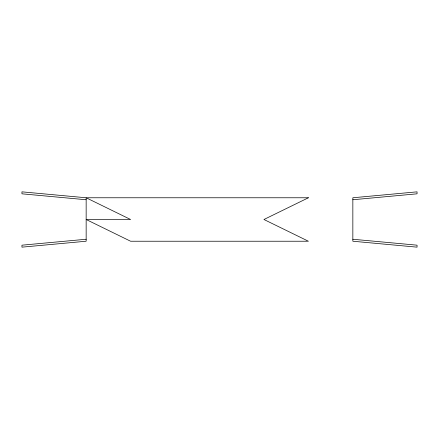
<?xml version="1.0" encoding="UTF-8"?>
<svg xmlns="http://www.w3.org/2000/svg" width="439" height="439" viewBox="0 0 439 439"><rect width="100%" height="100%" fill="white"/><g stroke="black" fill="none" stroke-linecap="round" stroke-linejoin="round"><path stroke-width="0.66" d="M352.846 199.745L417.05 193.818L417.05 191.843L352.846 197.769L352.846 241.231L417.05 247.157L417.05 245.181L352.846 239.255M86.154 239.255L21.95 245.181L21.95 247.157L86.154 241.231L86.154 197.769L21.95 191.843L21.95 193.818L86.154 199.745M308.397 197.769L263.949 219.5L308.397 241.231L130.602 241.231L86.154 219.5L130.602 219.5L86.154 197.769L308.397 197.769"/></g></svg>
